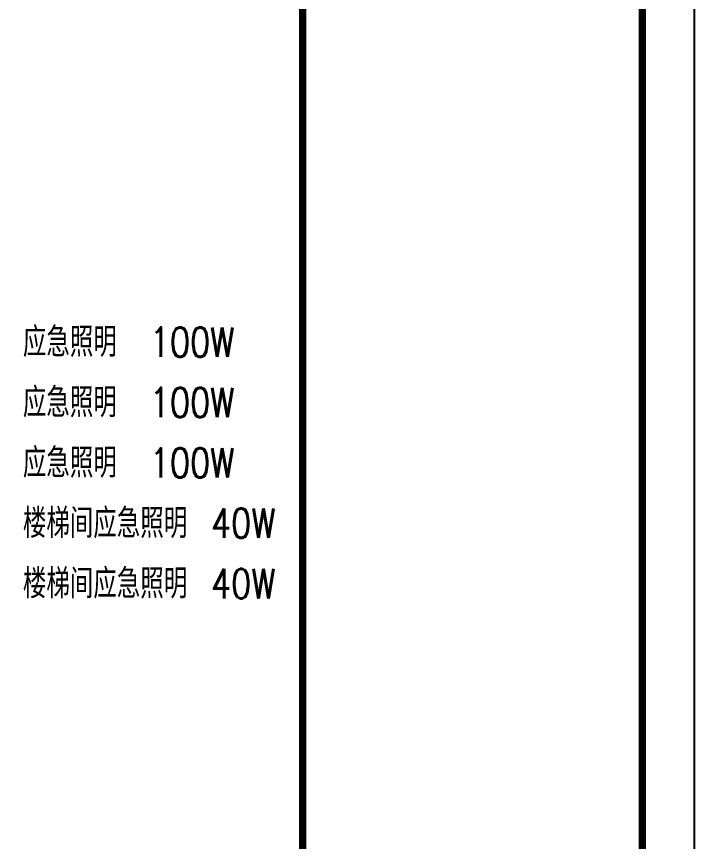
# Model space of a CAD drawing. Extents: x -55118 to 386282, y -631686 to -470886.
# Drawn here: x 58000 to 70982, y -544472 to -528679 of the extents above; entities that cross this region are included whole.
import ezdxf

# ---------------------------------------------------------------- set-up
doc = ezdxf.new("R2010")
doc.units = 0
doc.header["$LTSCALE"] = 1000
doc.header["$MEASUREMENT"] = 0
doc.layers.add('KK', color=6, linetype='CONTINUOUS')
doc.layers.add('图框', color=4, linetype='CONTINUOUS')
doc.styles.add('_HZTXT', font='txt.shx', dxfattribs={"width": 0.8, "bigfont": 'hztxt.shx'})

msp = doc.modelspace()

# ---------------------------------------------------------------- linework, layer by layer
at = {"layer": '图框'}
msp.add_lwpolyline([(-34117.5, -572285.5), (70982.5, -572285.5), (70982.5, -512885.5), (-34117.5, -512885.5)], close=True, dxfattribs=at)
at = {"layer": '图框', "const_width": 140}
for points in [[(-31617.5, -513885.5), (69982.5, -513885.5), (69982.5, -571285.5), (-31617.5, -571285.5)], [(69982.5, -513885.5), (63482.5, -513885.5), (63482.5, -571285.5), (69982.5, -571285.5)]]:
    msp.add_lwpolyline(points, close=True, dxfattribs=at)

# ---------------------------------------------------------------- texts
at = {"layer": 'KK', "style": '_HZTXT', "width": 0.8}
for s, p in [('应急照明', (58122.5, -535192.3)), ('100W', (60553.3, -535192.3)), ('应急照明', (58122.5, -536348.6)), ('100W', (60553.3, -536348.6)), ('应急照明', (58122.5, -537504.8)), ('100W', (60553.3, -537504.8)), ('楼梯间应急照明', (58122.5, -538661)), ('40W', (61726.2, -538661)), ('楼梯间应急照明', (58122.5, -539817.2)), ('40W', (61726.2, -539817.2))]:
    msp.add_text(s, height=562.13, dxfattribs=at).set_placement(p)

doc.saveas('drawing.dxf')
